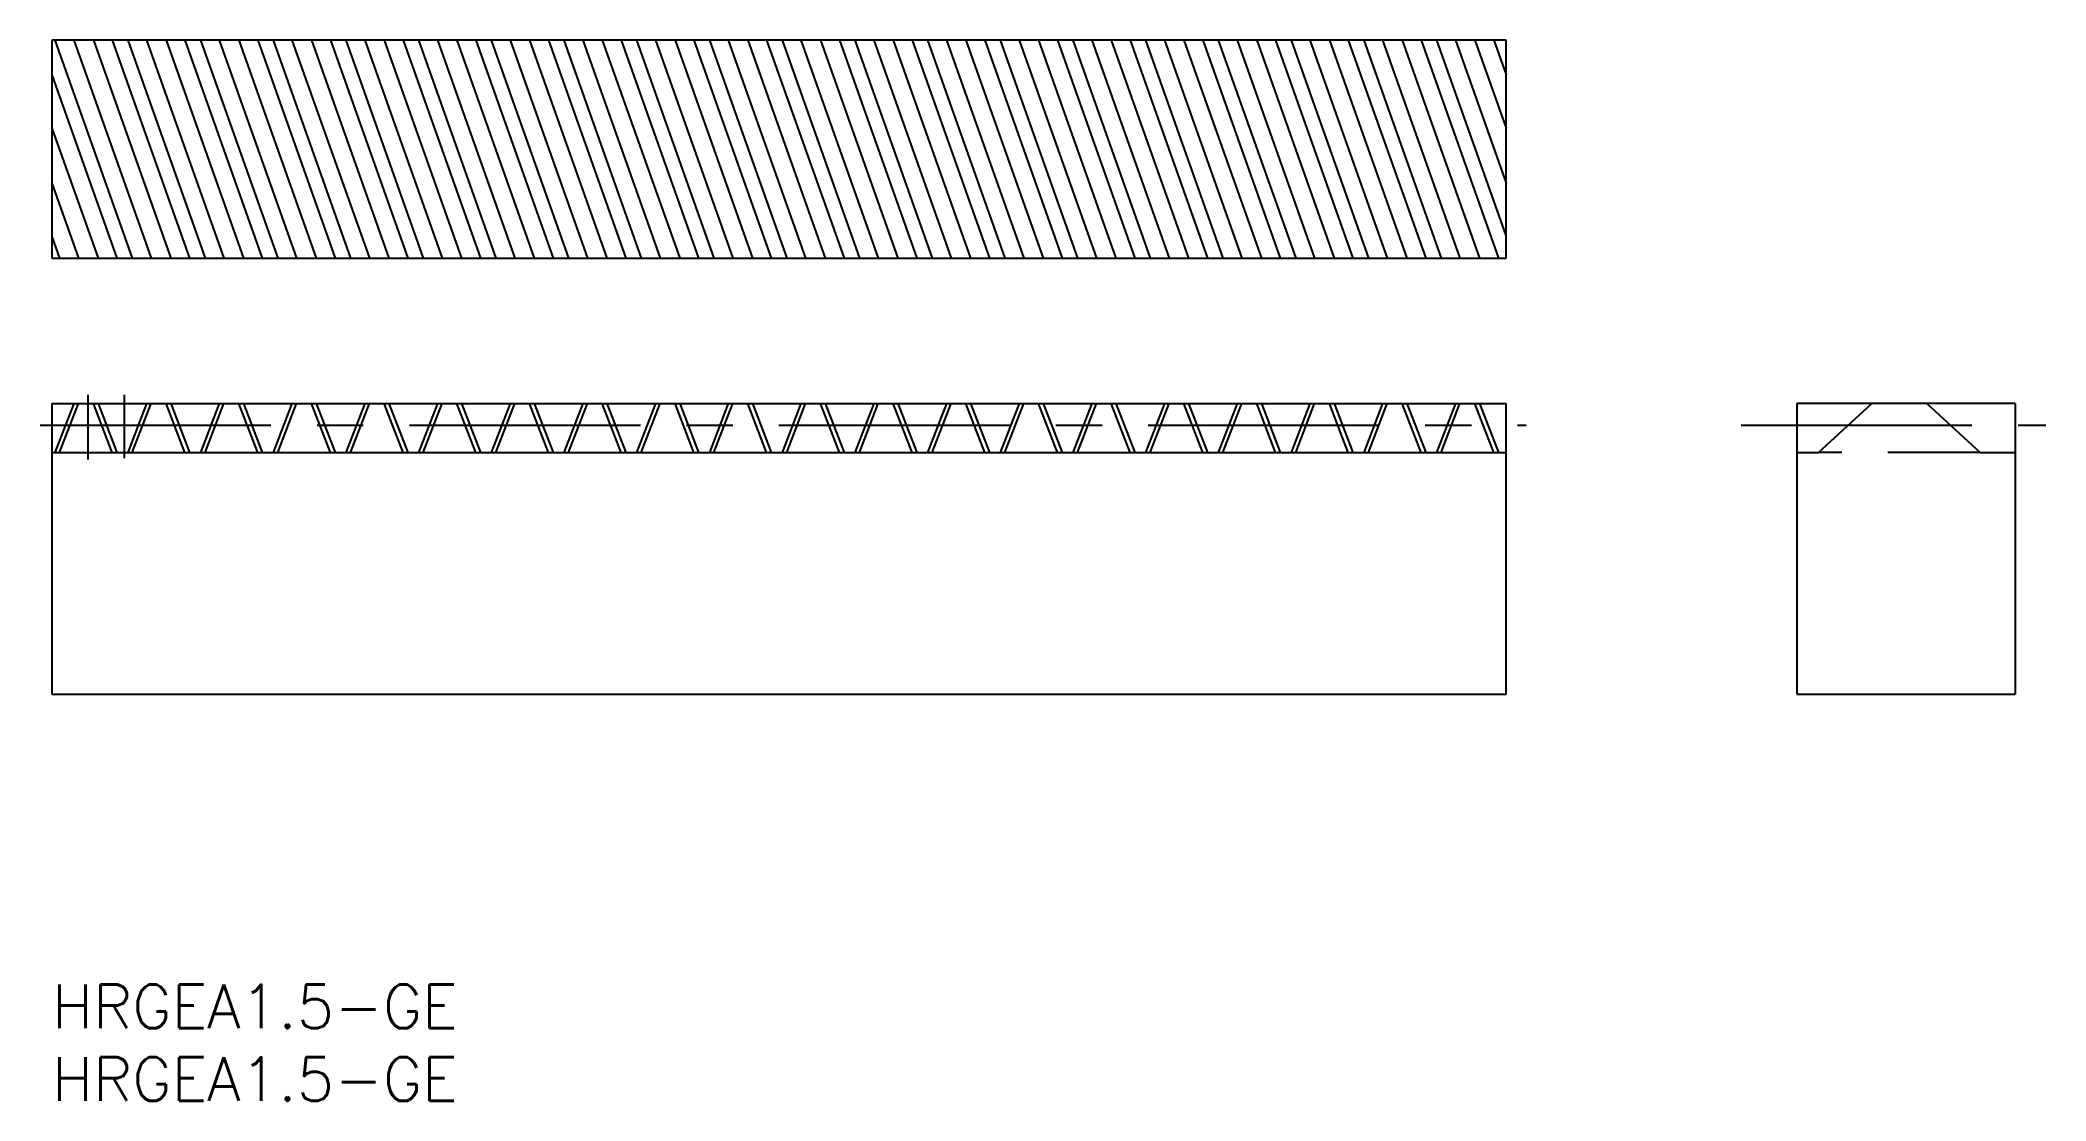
# Model space of a CAD drawing. Extents: x -1 to 137, y -8 to 65.
import ezdxf

# ---------------------------------------------------------------- set-up
doc = ezdxf.new("R2010")
doc.units = 0
doc.header["$LTSCALE"] = 0.5
doc.linetypes.add('CENTER', pattern=[50.8, 31.75, -6.35, 6.35, -6.35])
doc.linetypes.add('DASHED', pattern=[19.05, 12.7, -6.35])
for name, color, linetype in [('MSM_CENTER', 1, 'CENTER'), ('MSM_CONTINUOUS', 7, 'CONTINUOUS'), ('MSM_DASHED', 4, 'DASHED'), ('MSM_PART_NUMBER', 7, 'CONTINUOUS')]:
    doc.layers.add(name, color=color, linetype=linetype)
doc.styles.get("Standard").update_dxf_attribs({"font": 'txt.shx', "height": 3, "bigfont": 'bigfont.shx'})

msp = doc.modelspace()

# ---------------------------------------------------------------- linework, layer by layer
at = {"layer": 'MSM_CENTER'}
for p, q in [((2.5, 36.13), (2.5, 40.58)), ((5, 36.23), (5, 40.59)), ((-0.81, 38.5), (101.38, 38.5)), ((116.16, 38.5), (137.12, 38.5))]:
    msp.add_line(p, q, dxfattribs=at)
at = {"layer": 'MSM_CONTINUOUS'}
for p, q in [((0, 65), (0, 50)), ((100, 65), (0, 65)), ((0.21, 65), (5.53, 50)), ((1.51, 65), (6.83, 50)), ((2.85, 65), (8.17, 50)), ((4.15, 65), (9.47, 50)), ((5.21, 65), (10.53, 50)), ((6.51, 65), (11.83, 50)), ((7.85, 65), (13.17, 50)), ((9.15, 65), (14.47, 50)), ((10.21, 65), (15.53, 50)), ((11.51, 65), (16.83, 50)), ((12.85, 65), (18.17, 50)), ((14.15, 65), (19.47, 50)), ((15.21, 65), (20.53, 50)), ((16.51, 65), (21.83, 50)), ((17.85, 65), (23.17, 50)), ((19.15, 65), (24.47, 50)), ((20.21, 65), (25.53, 50)), ((21.51, 65), (26.83, 50)), ((22.85, 65), (28.17, 50)), ((24.15, 65), (29.47, 50)), ((25.21, 65), (30.53, 50)), ((26.51, 65), (31.83, 50)), ((27.85, 65), (33.17, 50)), ((29.15, 65), (34.47, 50)), ((30.21, 65), (35.53, 50)), ((31.51, 65), (36.83, 50)), ((32.85, 65), (38.17, 50)), ((34.15, 65), (39.47, 50)), ((35.21, 65), (40.53, 50)), ((36.51, 65), (41.83, 50)), ((37.85, 65), (43.17, 50)), ((39.15, 65), (44.47, 50)), ((40.21, 65), (45.53, 50)), ((41.51, 65), (46.83, 50)), ((42.85, 65), (48.17, 50)), ((44.15, 65), (49.47, 50)), ((45.21, 65), (50.53, 50)), ((46.51, 65), (51.83, 50)), ((47.85, 65), (53.17, 50)), ((49.15, 65), (54.47, 50)), ((50.21, 65), (55.53, 50)), ((51.51, 65), (56.83, 50)), ((52.85, 65), (58.17, 50)), ((54.15, 65), (59.47, 50)), ((55.21, 65), (60.53, 50)), ((56.51, 65), (61.83, 50)), ((57.85, 65), (63.17, 50)), ((59.15, 65), (64.47, 50)), ((60.21, 65), (65.53, 50)), ((61.51, 65), (66.83, 50)), ((62.85, 65), (68.17, 50)), ((64.15, 65), (69.47, 50)), ((65.21, 65), (70.53, 50)), ((66.51, 65), (71.83, 50)), ((67.85, 65), (73.17, 50)), ((69.15, 65), (74.47, 50)), ((70.21, 65), (75.53, 50)), ((71.51, 65), (76.83, 50)), ((72.85, 65), (78.17, 50)), ((74.15, 65), (79.47, 50)), ((75.21, 65), (80.53, 50)), ((76.51, 65), (81.83, 50)), ((77.85, 65), (83.17, 50)), ((79.15, 65), (84.47, 50)), ((80.21, 65), (85.53, 50)), ((81.51, 65), (86.83, 50)), ((82.85, 65), (88.17, 50)), ((84.15, 65), (89.47, 50)), ((85.21, 65), (90.53, 50)), ((86.51, 65), (91.83, 50)), ((87.85, 65), (93.17, 50)), ((89.15, 65), (94.47, 50)), ((90.21, 65), (95.53, 50)), ((91.51, 65), (96.83, 50)), ((92.85, 65), (98.17, 50)), ((94.15, 65), (99.47, 50)), ((95.21, 65), (100, 51.48)), ((96.51, 65), (100, 55.16)), ((97.85, 65), (100, 58.94)), ((99.15, 65), (100, 62.61)), ((100, 50), (100, 65)), ((0, 62.61), (4.47, 50)), ((0, 58.94), (3.17, 50)), ((0, 55.16), (1.83, 50)), ((0, 51.48), (0.53, 50)), ((0, 50), (100, 50)), ((0, 40), (0, 20)), ((0, 40), (100, 40)), ((0.53, 36.62), (1.83, 40)), ((3.17, 40), (4.47, 36.62)), ((5.53, 36.62), (6.83, 40)), ((8.17, 40), (9.47, 36.62)), ((10.53, 36.62), (11.83, 40)), ((13.17, 40), (14.47, 36.62)), ((15.53, 36.62), (16.83, 40)), ((18.17, 40), (19.47, 36.62)), ((20.53, 36.62), (21.83, 40)), ((23.17, 40), (24.47, 36.62)), ((25.53, 36.62), (26.83, 40)), ((28.17, 40), (29.47, 36.62)), ((30.53, 36.62), (31.83, 40)), ((33.17, 40), (34.47, 36.62)), ((35.53, 36.62), (36.83, 40)), ((38.17, 40), (39.47, 36.62)), ((40.53, 36.62), (41.83, 40)), ((43.17, 40), (44.47, 36.62)), ((45.53, 36.62), (46.83, 40)), ((48.17, 40), (49.47, 36.62)), ((50.53, 36.62), (51.83, 40)), ((53.17, 40), (54.47, 36.62)), ((55.53, 36.62), (56.83, 40)), ((58.17, 40), (59.47, 36.62)), ((60.53, 36.62), (61.83, 40)), ((63.17, 40), (64.47, 36.62)), ((65.53, 36.62), (66.83, 40)), ((68.17, 40), (69.47, 36.62)), ((70.53, 36.62), (71.83, 40)), ((73.17, 40), (74.47, 36.62)), ((75.53, 36.62), (76.83, 40)), ((78.17, 40), (79.47, 36.62)), ((80.53, 36.62), (81.83, 40)), ((83.17, 40), (84.47, 36.62)), ((85.53, 36.62), (86.83, 40)), ((88.17, 40), (89.47, 36.62)), ((90.53, 36.62), (91.83, 40)), ((93.17, 40), (94.47, 36.62)), ((95.53, 36.62), (96.83, 40)), ((98.17, 40), (99.47, 36.62)), ((100, 20), (100, 40)), ((120, 40), (120, 20)), ((135, 40), (120, 40)), ((121.48, 36.62), (125.16, 40)), ((128.94, 40), (132.61, 36.62)), ((135, 40), (135, 20)), ((0, 36.62), (0.53, 36.62)), ((4.47, 36.62), (5.53, 36.62)), ((9.47, 36.62), (10.53, 36.62)), ((14.47, 36.62), (15.53, 36.62)), ((19.47, 36.62), (20.53, 36.62)), ((24.47, 36.62), (25.53, 36.62)), ((29.47, 36.62), (30.53, 36.62)), ((34.47, 36.62), (35.53, 36.62)), ((39.47, 36.62), (40.53, 36.62)), ((44.47, 36.62), (45.53, 36.62)), ((49.47, 36.62), (50.53, 36.62)), ((54.47, 36.62), (55.53, 36.62)), ((59.47, 36.62), (60.53, 36.62)), ((64.47, 36.62), (65.53, 36.62)), ((69.47, 36.62), (70.53, 36.62)), ((74.47, 36.62), (75.53, 36.62)), ((79.47, 36.62), (80.53, 36.62)), ((84.47, 36.62), (85.53, 36.62)), ((89.47, 36.62), (90.53, 36.62)), ((94.47, 36.62), (95.53, 36.62)), ((99.47, 36.62), (100, 36.62)), ((120, 36.62), (121.48, 36.62)), ((132.61, 36.62), (135, 36.62)), ((0, 20), (100, 20)), ((120, 20), (130, 20)), ((120, 20), (135, 20))]:
    msp.add_line(p, q, dxfattribs=at)
at = {"layer": 'MSM_DASHED'}
for p, q in [((1.51, 40), (0.21, 36.62)), ((4.15, 36.62), (2.85, 40)), ((6.51, 40), (5.21, 36.62)), ((9.15, 36.62), (7.85, 40)), ((11.51, 40), (10.21, 36.62)), ((14.15, 36.62), (12.85, 40)), ((16.51, 40), (15.21, 36.62)), ((19.15, 36.62), (17.85, 40)), ((21.51, 40), (20.21, 36.62)), ((24.15, 36.62), (22.85, 40)), ((26.51, 40), (25.21, 36.62)), ((29.15, 36.62), (27.85, 40)), ((31.51, 40), (30.21, 36.62)), ((34.15, 36.62), (32.85, 40)), ((36.51, 40), (35.21, 36.62)), ((39.15, 36.62), (37.85, 40)), ((41.51, 40), (40.21, 36.62)), ((44.15, 36.62), (42.85, 40)), ((46.51, 40), (45.21, 36.62)), ((49.15, 36.62), (47.85, 40)), ((51.51, 40), (50.21, 36.62)), ((54.15, 36.62), (52.85, 40)), ((56.51, 40), (55.21, 36.62)), ((59.15, 36.62), (57.85, 40)), ((61.51, 40), (60.21, 36.62)), ((64.15, 36.62), (62.85, 40)), ((66.51, 40), (65.21, 36.62)), ((69.15, 36.62), (67.85, 40)), ((71.51, 40), (70.21, 36.62)), ((74.15, 36.62), (72.85, 40)), ((76.51, 40), (75.21, 36.62)), ((79.15, 36.62), (77.85, 40)), ((81.51, 40), (80.21, 36.62)), ((84.15, 36.62), (82.85, 40)), ((86.51, 40), (85.21, 36.62)), ((89.15, 36.62), (87.85, 40)), ((91.51, 40), (90.21, 36.62)), ((94.15, 36.62), (92.85, 40)), ((96.51, 40), (95.21, 36.62)), ((99.15, 36.62), (97.85, 40)), ((0.53, 36.62), (4.47, 36.62)), ((5.53, 36.62), (9.47, 36.62)), ((10.53, 36.62), (14.47, 36.62)), ((15.53, 36.62), (19.47, 36.62)), ((20.53, 36.62), (24.47, 36.62)), ((25.53, 36.62), (29.47, 36.62)), ((30.53, 36.62), (34.47, 36.62)), ((35.53, 36.62), (39.47, 36.62)), ((40.53, 36.62), (44.47, 36.62)), ((45.53, 36.62), (49.47, 36.62)), ((50.53, 36.62), (54.47, 36.62)), ((55.53, 36.62), (59.47, 36.62)), ((60.53, 36.62), (64.47, 36.62)), ((65.53, 36.62), (69.47, 36.62)), ((70.53, 36.62), (74.47, 36.62)), ((75.53, 36.62), (79.47, 36.62)), ((80.53, 36.62), (84.47, 36.62)), ((85.53, 36.62), (89.47, 36.62)), ((90.53, 36.62), (94.47, 36.62)), ((95.53, 36.62), (99.47, 36.62)), ((132.61, 36.62), (121.48, 36.62))]:
    msp.add_line(p, q, dxfattribs=at)

# ---------------------------------------------------------------- texts
at = {"layer": 'MSM_PART_NUMBER'}
for p in [(0, -3), (0, -8)]:
    msp.add_text('HRGEA1.5-GE', height=3, dxfattribs=at).set_placement(p)

doc.saveas('drawing.dxf')
